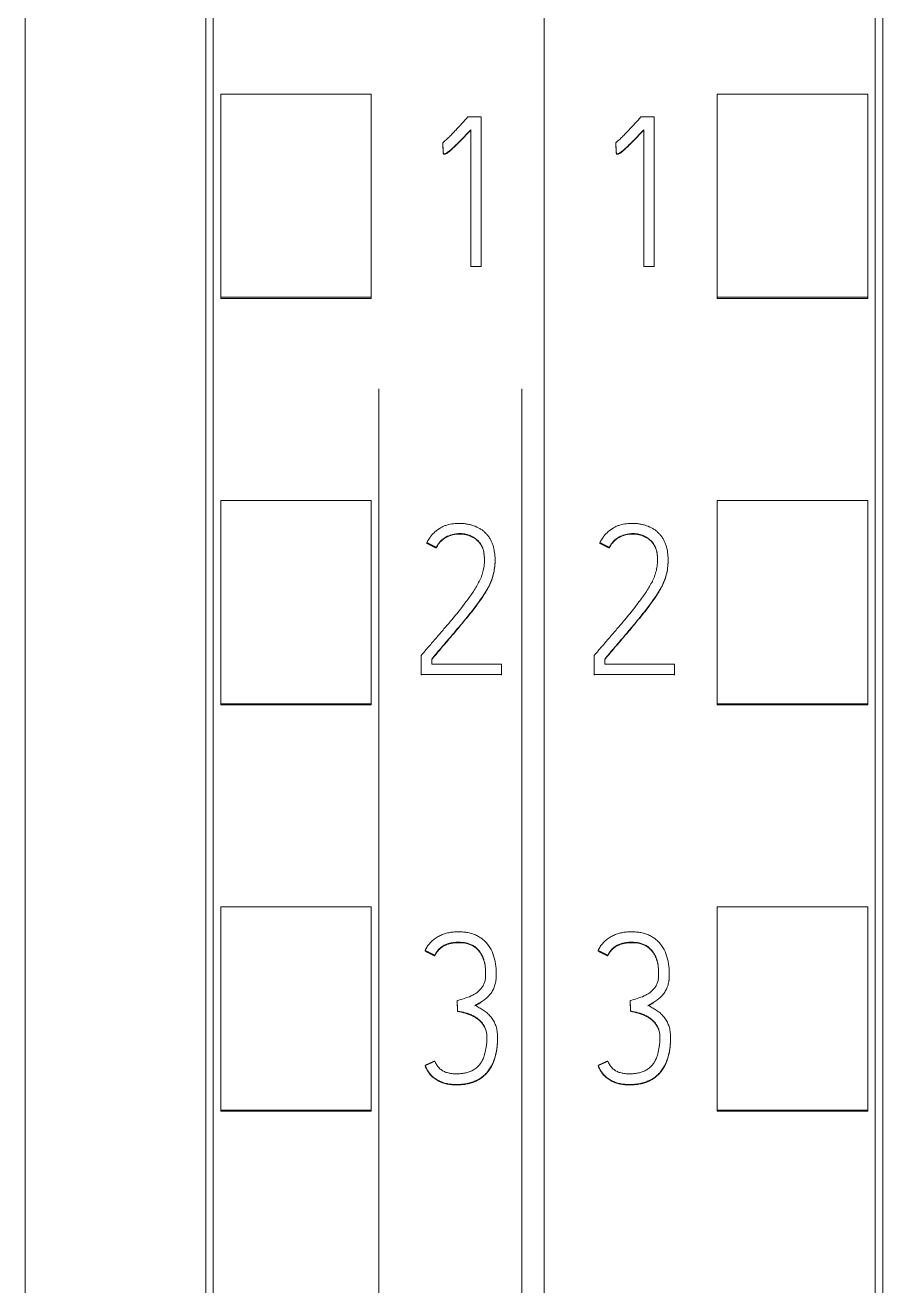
# Model space of a CAD drawing. Header units: millimetres. Extents: x 1359 to 3577, y 1333 to 3557.
# Drawn here: x 2604.27 to 2615.67, y 2962.39 to 2979.14 of the extents above; entities that cross this region are included whole.
import ezdxf

# ---------------------------------------------------------------- set-up
doc = ezdxf.new("R2010")
doc.units = ezdxf.units.MM
doc.layers.add('000-PI-Oprema', color=30, linetype='Continuous', lineweight=5)
doc.layers.add('002-PI-Kabelska kanalica', color=150, linetype='Continuous')

# ---------------------------------------------------------------- blocks, each defined once
blk = doc.blocks.new('S7-1500 DI HF - 6ES7521-1BL00-0AB0')
at = {"layer": '000-PI-Oprema', "color": 0, "linetype": 'ByBlock', "lineweight": 0}
for p, q in [((0, 134.681), (0, 21.262)), ((34.8, 134.681), (34.8, 21.262)), ((4.4, 132.4), (4.4, 23.585)), ((30.4, 23.585), (30.4, 132.4)), ((2.3, 68.966), (2.3, 71.667)), ((4.3, 71.667), (2.3, 71.667)), ((4.3, 68.966), (4.3, 71.667)), ((30.5, 68.966), (30.5, 71.667)), ((30.5, 71.667), (32.5, 71.667)), ((32.5, 68.966), (32.5, 71.667)), ((1.461, 71.366), (1.286, 71.366)), ((1.461, 69.377), (1.461, 71.366)), ((33.961, 71.366), (33.786, 71.366)), ((33.961, 69.377), (33.961, 71.366)), ((1.322, 71.194), (1.322, 69.377)), ((33.822, 71.194), (33.822, 69.377)), ((0.95, 71.02), (0.95, 71.014)), ((0.959, 70.873), (0.959, 70.867)), ((33.45, 71.02), (33.45, 71.014)), ((33.459, 70.873), (33.459, 70.867)), ((1.322, 69.377), (1.461, 69.377)), ((33.822, 69.377), (33.961, 69.377)), ((2.3, 68.95), (2.3, 68.966)), ((4.3, 68.966), (2.3, 68.966)), ((4.3, 68.95), (2.3, 68.95)), ((4.3, 68.95), (4.3, 68.966)), ((30.5, 68.95), (30.5, 68.966)), ((30.5, 68.966), (32.5, 68.966)), ((30.5, 68.95), (32.5, 68.95)), ((32.5, 68.95), (32.5, 68.966)), ((32.6, 67.75), (32.6, 3.795)), ((34.5, 67.75), (34.5, 3.795)), ((2.3, 63.564), (2.3, 66.266)), ((4.3, 66.266), (2.3, 66.266)), ((4.3, 63.564), (4.3, 66.266)), ((30.5, 63.564), (30.5, 66.266)), ((30.5, 66.266), (32.5, 66.266)), ((32.5, 63.564), (32.5, 66.266)), ((0.74, 65.705), (0.74, 65.698)), ((33.24, 65.705), (33.24, 65.698)), ((0.865, 65.641), (0.865, 65.635)), ((33.365, 65.641), (33.365, 65.635)), ((1.647, 65.472), (1.647, 65.479)), ((34.147, 65.472), (34.147, 65.479)), ((0.665, 64.208), (0.665, 63.953)), ((33.165, 64.208), (33.165, 63.953)), ((0.804, 64.092), (0.804, 64.159)), ((1.73, 64.092), (0.804, 64.092)), ((1.73, 63.953), (1.73, 64.092)), ((33.304, 64.092), (33.304, 64.159)), ((34.23, 64.092), (33.304, 64.092)), ((34.23, 63.953), (34.23, 64.092)), ((0.665, 63.953), (0.665, 63.947)), ((0.665, 63.953), (1.73, 63.953)), ((1.73, 63.953), (1.73, 63.947)), ((33.165, 63.953), (33.165, 63.947)), ((33.165, 63.953), (34.23, 63.953)), ((34.23, 63.953), (34.23, 63.947)), ((2.3, 63.55), (2.3, 63.564)), ((4.3, 63.564), (2.3, 63.564)), ((4.3, 63.55), (2.3, 63.55)), ((4.3, 63.55), (4.3, 63.564)), ((30.5, 63.55), (30.5, 63.564)), ((30.5, 63.564), (32.5, 63.564)), ((30.5, 63.55), (32.5, 63.55)), ((32.5, 63.55), (32.5, 63.564)), ((2.3, 58.163), (2.3, 60.864)), ((4.3, 60.864), (2.3, 60.864)), ((4.3, 58.163), (4.3, 60.864)), ((30.5, 58.163), (30.5, 60.864)), ((30.5, 60.864), (32.5, 60.864)), ((32.5, 58.163), (32.5, 60.864)), ((0.716, 60.285), (0.716, 60.279)), ((0.844, 60.221), (0.844, 60.215)), ((33.216, 60.285), (33.216, 60.279)), ((33.344, 60.221), (33.344, 60.215)), ((1.662, 59.966), (1.662, 59.973)), ((34.162, 59.966), (34.162, 59.973)), ((1.141, 59.62), (1.141, 59.614)), ((1.149, 59.481), (1.149, 59.475)), ((33.641, 59.62), (33.641, 59.614)), ((33.649, 59.481), (33.649, 59.475)), ((1.679, 59.113), (1.679, 59.119)), ((34.179, 59.113), (34.179, 59.119)), ((0.716, 58.758), (0.716, 58.752)), ((33.216, 58.758), (33.216, 58.752)), ((2.3, 58.15), (2.3, 58.163)), ((4.3, 58.163), (2.3, 58.163)), ((4.3, 58.15), (2.3, 58.15)), ((4.3, 58.15), (4.3, 58.163)), ((30.5, 58.15), (30.5, 58.163)), ((30.5, 58.163), (32.5, 58.163)), ((30.5, 58.15), (32.5, 58.15)), ((32.5, 58.15), (32.5, 58.163))]:
    blk.add_line(p, q, dxfattribs=at)
for points, knots in [([(4.5, 132.586), (4.5, 129.542), (4.5, 119.972), (4.5, 105.802), (4.5, 91.235), (4.5, 77.025), (4.5, 62.731), (4.5, 47.245), (4.5, 34.605), (4.5, 26.64), (4.5, 23.299)], [0, 0, 0, 0, 0.083934, 0.263736, 0.389889, 0.484142, 0.653794, 0.78188, 0.908517, 1, 1, 1, 1]), ([(30.3, 23.299), (30.3, 26.64), (30.3, 34.605), (30.3, 47.245), (30.3, 62.731), (30.3, 77.025), (30.3, 91.235), (30.3, 105.802), (30.3, 119.972), (30.3, 129.542), (30.3, 132.586)], [0, 0, 0, 0, 0.091483, 0.21812, 0.346206, 0.515858, 0.610111, 0.736264, 0.916066, 1, 1, 1, 1]), ([(27.9, 129.52), (27.9, 127.497), (27.9, 118.948), (27.9, 105.802), (27.9, 91.235), (27.9, 77.025), (27.9, 62.731), (27.9, 47.245), (27.9, 34.486), (27.9, 25.605), (27.9, 21.348), (27.9, 20.55)], [0, 0, 0, 0, 0.055935, 0.236292, 0.362833, 0.457376, 0.627551, 0.756032, 0.883059, 0.978086, 1, 1, 1, 1]), ([(1.286, 71.366), (1.26, 71.336), (1.233, 71.306), (1.178, 71.247), (1.151, 71.217), (1.11, 71.173), (1.096, 71.159), (1.068, 71.13), (1.054, 71.115), (1.025, 71.087), (1.011, 71.073), (0.981, 71.046), (0.966, 71.033), (0.95, 71.02)], [0, 0, 0, 0, 0.25, 0.25, 0.5, 0.5, 0.625, 0.625, 0.75, 0.75, 0.875, 0.875, 1, 1, 1, 1]), ([(33.786, 71.366), (33.76, 71.336), (33.733, 71.306), (33.678, 71.247), (33.651, 71.217), (33.61, 71.173), (33.596, 71.159), (33.568, 71.13), (33.554, 71.115), (33.525, 71.087), (33.511, 71.073), (33.481, 71.046), (33.466, 71.033), (33.45, 71.02)], [0, 0, 0, 0, 0.25, 0.25, 0.5, 0.5, 0.625, 0.625, 0.75, 0.75, 0.875, 0.875, 1, 1, 1, 1]), ([(0.959, 70.873), (0.964, 70.873), (0.969, 70.874), (0.979, 70.876), (0.984, 70.877), (0.994, 70.881), (0.999, 70.883), (1.007, 70.888), (1.012, 70.891), (1.024, 70.9), (1.033, 70.906), (1.049, 70.919), (1.056, 70.925), (1.079, 70.946), (1.094, 70.96), (1.124, 70.988), (1.138, 71.002), (1.182, 71.046), (1.21, 71.075), (1.266, 71.134), (1.294, 71.164), (1.322, 71.194)], [0, 0, 0, 0, 0.03125, 0.03125, 0.0625, 0.0625, 0.09375, 0.09375, 0.125, 0.125, 0.1875, 0.1875, 0.25, 0.25, 0.375, 0.375, 0.5, 0.5, 0.75, 0.75, 1, 1, 1, 1]), ([(1.322, 71.188), (1.294, 71.158), (1.266, 71.128), (1.21, 71.069), (1.182, 71.039), (1.138, 70.996), (1.124, 70.982), (1.094, 70.953), (1.079, 70.939), (1.056, 70.919), (1.048, 70.912), (1.032, 70.9), (1.024, 70.893), (1.012, 70.885), (1.007, 70.882), (0.999, 70.877), (0.994, 70.874), (0.984, 70.871), (0.979, 70.87), (0.969, 70.868), (0.964, 70.867), (0.959, 70.867)], [0, 0, 0, 0, 0.25, 0.25, 0.5, 0.5, 0.625, 0.625, 0.75, 0.75, 0.8125, 0.8125, 0.875, 0.875, 0.90625, 0.90625, 0.9375, 0.9375, 0.96875, 0.96875, 1, 1, 1, 1]), ([(33.459, 70.873), (33.464, 70.873), (33.469, 70.874), (33.479, 70.876), (33.484, 70.877), (33.494, 70.881), (33.499, 70.883), (33.507, 70.888), (33.512, 70.891), (33.524, 70.9), (33.533, 70.906), (33.549, 70.919), (33.556, 70.925), (33.579, 70.946), (33.594, 70.96), (33.624, 70.988), (33.638, 71.002), (33.682, 71.046), (33.71, 71.075), (33.766, 71.134), (33.794, 71.164), (33.822, 71.194)], [0, 0, 0, 0, 0.03125, 0.03125, 0.0625, 0.0625, 0.09375, 0.09375, 0.125, 0.125, 0.1875, 0.1875, 0.25, 0.25, 0.375, 0.375, 0.5, 0.5, 0.75, 0.75, 1, 1, 1, 1]), ([(33.822, 71.188), (33.794, 71.158), (33.766, 71.128), (33.71, 71.069), (33.682, 71.039), (33.638, 70.996), (33.624, 70.982), (33.594, 70.953), (33.579, 70.939), (33.556, 70.919), (33.548, 70.912), (33.532, 70.9), (33.524, 70.893), (33.512, 70.885), (33.507, 70.882), (33.499, 70.877), (33.494, 70.874), (33.484, 70.871), (33.479, 70.87), (33.469, 70.868), (33.464, 70.867), (33.459, 70.867)], [0, 0, 0, 0, 0.25, 0.25, 0.5, 0.5, 0.625, 0.625, 0.75, 0.75, 0.8125, 0.8125, 0.875, 0.875, 0.90625, 0.90625, 0.9375, 0.9375, 0.96875, 0.96875, 1, 1, 1, 1]), ([(0.804, 64.159), (0.843, 64.205), (0.881, 64.251), (0.959, 64.342), (0.999, 64.388), (1.077, 64.48), (1.116, 64.526), (1.193, 64.618), (1.232, 64.665), (1.308, 64.758), (1.346, 64.805), (1.4, 64.877), (1.418, 64.901), (1.453, 64.951), (1.471, 64.975), (1.504, 65.026), (1.52, 65.051), (1.55, 65.103), (1.564, 65.129), (1.583, 65.17), (1.589, 65.184), (1.6, 65.212), (1.605, 65.227), (1.62, 65.27), (1.627, 65.299), (1.638, 65.358), (1.642, 65.388), (1.646, 65.433), (1.646, 65.448), (1.647, 65.479), (1.647, 65.494), (1.645, 65.539), (1.641, 65.569), (1.634, 65.613), (1.63, 65.628), (1.623, 65.658), (1.618, 65.672), (1.608, 65.701), (1.602, 65.714), (1.588, 65.741), (1.581, 65.754), (1.569, 65.774), (1.565, 65.78), (1.556, 65.792), (1.551, 65.798), (1.536, 65.816), (1.526, 65.827), (1.505, 65.848), (1.494, 65.858), (1.476, 65.872), (1.47, 65.877), (1.457, 65.885), (1.45, 65.889), (1.417, 65.908), (1.39, 65.921), (1.347, 65.936), (1.332, 65.94), (1.303, 65.948), (1.288, 65.951), (1.258, 65.956), (1.243, 65.958), (1.213, 65.961), (1.198, 65.962), (1.168, 65.962), (1.153, 65.962), (1.122, 65.961), (1.107, 65.96), (1.062, 65.954), (1.032, 65.948), (0.989, 65.935), (0.975, 65.93), (0.954, 65.92), (0.947, 65.917), (0.933, 65.91), (0.927, 65.906), (0.894, 65.888), (0.87, 65.87), (0.836, 65.839), (0.825, 65.829), (0.804, 65.806), (0.795, 65.795), (0.768, 65.758), (0.752, 65.732), (0.74, 65.705)], [0, 0, 0, 0, 0.0625, 0.0625, 0.125, 0.125, 0.1875, 0.1875, 0.25, 0.25, 0.3125, 0.3125, 0.34375, 0.34375, 0.375, 0.375, 0.40625, 0.40625, 0.4375, 0.4375, 0.453125, 0.453125, 0.46875, 0.46875, 0.5, 0.5, 0.53125, 0.53125, 0.546875, 0.546875, 0.5625, 0.5625, 0.59375, 0.59375, 0.609375, 0.609375, 0.625, 0.625, 0.640625, 0.640625, 0.65625, 0.65625, 0.664063, 0.664063, 0.671875, 0.671875, 0.6875, 0.6875, 0.703125, 0.703125, 0.710938, 0.710938, 0.71875, 0.71875, 0.75, 0.75, 0.765625, 0.765625, 0.78125, 0.78125, 0.796875, 0.796875, 0.8125, 0.8125, 0.828125, 0.828125, 0.84375, 0.84375, 0.875, 0.875, 0.890625, 0.890625, 0.898438, 0.898438, 0.90625, 0.90625, 0.9375, 0.9375, 0.953125, 0.953125, 0.96875, 0.96875, 1, 1, 1, 1]), ([(33.304, 64.159), (33.343, 64.205), (33.381, 64.251), (33.459, 64.342), (33.499, 64.388), (33.577, 64.48), (33.616, 64.526), (33.693, 64.618), (33.732, 64.665), (33.808, 64.758), (33.846, 64.805), (33.9, 64.877), (33.918, 64.901), (33.953, 64.951), (33.971, 64.975), (34.004, 65.026), (34.02, 65.051), (34.05, 65.103), (34.064, 65.129), (34.083, 65.17), (34.089, 65.184), (34.1, 65.212), (34.105, 65.227), (34.12, 65.27), (34.127, 65.299), (34.138, 65.358), (34.142, 65.388), (34.146, 65.433), (34.146, 65.448), (34.147, 65.479), (34.147, 65.494), (34.145, 65.539), (34.141, 65.569), (34.134, 65.613), (34.13, 65.628), (34.123, 65.658), (34.118, 65.672), (34.108, 65.701), (34.102, 65.714), (34.088, 65.741), (34.081, 65.754), (34.069, 65.774), (34.065, 65.78), (34.056, 65.792), (34.051, 65.798), (34.036, 65.816), (34.026, 65.827), (34.005, 65.848), (33.994, 65.858), (33.976, 65.872), (33.97, 65.877), (33.957, 65.885), (33.95, 65.889), (33.917, 65.908), (33.89, 65.921), (33.847, 65.936), (33.832, 65.94), (33.803, 65.948), (33.788, 65.951), (33.758, 65.956), (33.743, 65.958), (33.713, 65.961), (33.698, 65.962), (33.668, 65.962), (33.653, 65.962), (33.622, 65.961), (33.607, 65.96), (33.562, 65.954), (33.532, 65.948), (33.489, 65.935), (33.475, 65.93), (33.454, 65.92), (33.447, 65.917), (33.433, 65.91), (33.427, 65.906), (33.394, 65.888), (33.37, 65.87), (33.336, 65.839), (33.325, 65.829), (33.304, 65.806), (33.295, 65.795), (33.268, 65.758), (33.252, 65.732), (33.24, 65.705)], [0, 0, 0, 0, 0.0625, 0.0625, 0.125, 0.125, 0.1875, 0.1875, 0.25, 0.25, 0.3125, 0.3125, 0.34375, 0.34375, 0.375, 0.375, 0.40625, 0.40625, 0.4375, 0.4375, 0.453125, 0.453125, 0.46875, 0.46875, 0.5, 0.5, 0.53125, 0.53125, 0.546875, 0.546875, 0.5625, 0.5625, 0.59375, 0.59375, 0.609375, 0.609375, 0.625, 0.625, 0.640625, 0.640625, 0.65625, 0.65625, 0.664063, 0.664063, 0.671875, 0.671875, 0.6875, 0.6875, 0.703125, 0.703125, 0.710938, 0.710938, 0.71875, 0.71875, 0.75, 0.75, 0.765625, 0.765625, 0.78125, 0.78125, 0.796875, 0.796875, 0.8125, 0.8125, 0.828125, 0.828125, 0.84375, 0.84375, 0.875, 0.875, 0.890625, 0.890625, 0.898438, 0.898438, 0.90625, 0.90625, 0.9375, 0.9375, 0.953125, 0.953125, 0.96875, 0.96875, 1, 1, 1, 1]), ([(0.865, 65.641), (0.876, 65.664), (0.89, 65.686), (0.914, 65.717), (0.922, 65.726), (0.941, 65.744), (0.951, 65.753), (0.982, 65.776), (1.005, 65.788), (1.054, 65.808), (1.078, 65.815), (1.117, 65.822), (1.129, 65.824), (1.155, 65.826), (1.168, 65.827), (1.207, 65.826), (1.233, 65.823), (1.271, 65.815), (1.283, 65.811), (1.308, 65.803), (1.32, 65.798), (1.355, 65.781), (1.377, 65.768), (1.408, 65.743), (1.417, 65.735), (1.435, 65.716), (1.443, 65.706), (1.454, 65.69), (1.458, 65.684), (1.464, 65.673), (1.474, 65.656), (1.481, 65.638), (1.489, 65.613), (1.492, 65.6), (1.498, 65.575), (1.5, 65.562), (1.503, 65.536), (1.504, 65.523), (1.505, 65.498), (1.506, 65.485), (1.505, 65.459), (1.505, 65.446), (1.503, 65.42), (1.502, 65.407), (1.497, 65.368), (1.492, 65.343), (1.482, 65.306), (1.478, 65.293), (1.47, 65.269), (1.465, 65.256), (1.451, 65.22), (1.44, 65.197), (1.416, 65.152), (1.403, 65.13), (1.377, 65.086), (1.363, 65.064), (1.32, 65), (1.29, 64.959), (1.198, 64.835), (1.133, 64.755), (1.034, 64.637), (1, 64.598), (0.934, 64.52), (0.9, 64.481), (0.833, 64.403), (0.799, 64.364), (0.732, 64.286), (0.698, 64.247), (0.665, 64.208)], [0, 0, 0, 0, 0.03125, 0.03125, 0.046875, 0.046875, 0.0625, 0.0625, 0.09375, 0.09375, 0.125, 0.125, 0.140625, 0.140625, 0.15625, 0.15625, 0.1875, 0.1875, 0.203125, 0.203125, 0.21875, 0.21875, 0.25, 0.25, 0.265625, 0.265625, 0.28125, 0.28125, 0.289062, 0.289062, 0.296875, 0.3125, 0.3125, 0.328125, 0.328125, 0.34375, 0.34375, 0.359375, 0.359375, 0.375, 0.375, 0.390625, 0.390625, 0.40625, 0.40625, 0.4375, 0.4375, 0.453125, 0.453125, 0.46875, 0.46875, 0.5, 0.5, 0.53125, 0.53125, 0.5625, 0.5625, 0.625, 0.625, 0.75, 0.75, 0.8125, 0.8125, 0.875, 0.875, 0.9375, 0.9375, 1, 1, 1, 1]), ([(1.506, 65.469), (1.506, 65.48), (1.505, 65.49), (1.504, 65.514), (1.503, 65.527), (1.5, 65.552), (1.498, 65.565), (1.493, 65.591), (1.49, 65.603), (1.482, 65.628), (1.477, 65.64), (1.469, 65.658), (1.466, 65.664), (1.46, 65.675), (1.456, 65.681), (1.438, 65.708), (1.42, 65.727), (1.395, 65.747), (1.39, 65.752), (1.379, 65.759), (1.363, 65.77), (1.334, 65.786), (1.31, 65.796), (1.286, 65.804), (1.273, 65.808), (1.235, 65.817), (1.209, 65.82), (1.157, 65.821), (1.118, 65.817), (1.08, 65.808), (1.055, 65.801), (1.042, 65.797), (1.018, 65.787), (1.007, 65.782), (0.984, 65.769), (0.973, 65.762), (0.941, 65.739), (0.922, 65.721), (0.898, 65.691), (0.891, 65.68), (0.877, 65.658), (0.87, 65.646), (0.865, 65.635)], [0, 0, 0, 0, 0.034384, 0.034384, 0.076368, 0.076368, 0.118351, 0.118351, 0.160334, 0.160334, 0.202317, 0.202317, 0.223309, 0.223309, 0.244301, 0.244301, 0.328267, 0.328267, 0.349259, 0.349259, 0.370251, 0.412234, 0.454217, 0.454217, 0.496201, 0.496201, 0.580167, 0.580167, 0.664134, 0.706117, 0.706117, 0.7481, 0.7481, 0.790084, 0.790084, 0.832067, 0.832067, 0.916033, 0.916033, 0.958017, 0.958017, 1, 1, 1, 1]), ([(33.365, 65.641), (33.376, 65.664), (33.39, 65.686), (33.414, 65.717), (33.422, 65.726), (33.441, 65.744), (33.451, 65.753), (33.482, 65.776), (33.505, 65.788), (33.554, 65.808), (33.578, 65.815), (33.617, 65.822), (33.629, 65.824), (33.655, 65.826), (33.668, 65.827), (33.707, 65.826), (33.733, 65.823), (33.771, 65.815), (33.783, 65.811), (33.808, 65.803), (33.82, 65.798), (33.855, 65.781), (33.877, 65.768), (33.908, 65.743), (33.917, 65.735), (33.935, 65.716), (33.943, 65.706), (33.954, 65.69), (33.958, 65.684), (33.964, 65.673), (33.974, 65.656), (33.981, 65.638), (33.989, 65.613), (33.992, 65.6), (33.998, 65.575), (34, 65.562), (34.003, 65.536), (34.004, 65.523), (34.005, 65.498), (34.006, 65.485), (34.005, 65.459), (34.005, 65.446), (34.003, 65.42), (34.002, 65.407), (33.997, 65.368), (33.992, 65.343), (33.982, 65.306), (33.978, 65.293), (33.97, 65.269), (33.965, 65.256), (33.951, 65.22), (33.94, 65.197), (33.916, 65.152), (33.903, 65.13), (33.877, 65.086), (33.863, 65.064), (33.82, 65), (33.79, 64.959), (33.698, 64.835), (33.633, 64.755), (33.534, 64.637), (33.5, 64.598), (33.434, 64.52), (33.4, 64.481), (33.333, 64.403), (33.299, 64.364), (33.232, 64.286), (33.198, 64.247), (33.165, 64.208)], [0, 0, 0, 0, 0.03125, 0.03125, 0.046875, 0.046875, 0.0625, 0.0625, 0.09375, 0.09375, 0.125, 0.125, 0.140625, 0.140625, 0.15625, 0.15625, 0.1875, 0.1875, 0.203125, 0.203125, 0.21875, 0.21875, 0.25, 0.25, 0.265625, 0.265625, 0.28125, 0.28125, 0.289063, 0.289063, 0.296875, 0.3125, 0.3125, 0.328125, 0.328125, 0.34375, 0.34375, 0.359375, 0.359375, 0.375, 0.375, 0.390625, 0.390625, 0.40625, 0.40625, 0.4375, 0.4375, 0.453125, 0.453125, 0.46875, 0.46875, 0.5, 0.5, 0.53125, 0.53125, 0.5625, 0.5625, 0.625, 0.625, 0.75, 0.75, 0.8125, 0.8125, 0.875, 0.875, 0.9375, 0.9375, 1, 1, 1, 1]), ([(34.006, 65.469), (34.006, 65.48), (34.005, 65.49), (34.004, 65.514), (34.003, 65.527), (34, 65.552), (33.998, 65.565), (33.993, 65.591), (33.99, 65.603), (33.982, 65.628), (33.977, 65.64), (33.969, 65.658), (33.966, 65.664), (33.96, 65.675), (33.956, 65.681), (33.938, 65.708), (33.92, 65.727), (33.895, 65.747), (33.89, 65.752), (33.879, 65.759), (33.863, 65.77), (33.834, 65.786), (33.81, 65.796), (33.786, 65.804), (33.773, 65.808), (33.735, 65.817), (33.709, 65.82), (33.657, 65.821), (33.618, 65.817), (33.58, 65.808), (33.555, 65.801), (33.542, 65.797), (33.518, 65.787), (33.507, 65.782), (33.484, 65.769), (33.473, 65.762), (33.441, 65.739), (33.422, 65.721), (33.398, 65.691), (33.391, 65.68), (33.377, 65.658), (33.37, 65.646), (33.365, 65.635)], [0, 0, 0, 0, 0.034384, 0.034384, 0.076368, 0.076368, 0.118351, 0.118351, 0.160334, 0.160334, 0.202317, 0.202317, 0.223309, 0.223309, 0.244301, 0.244301, 0.328267, 0.328267, 0.349259, 0.349259, 0.370251, 0.412234, 0.454217, 0.454217, 0.496201, 0.496201, 0.580167, 0.580167, 0.664134, 0.706117, 0.706117, 0.7481, 0.7481, 0.790084, 0.790084, 0.832067, 0.832067, 0.916033, 0.916033, 0.958017, 0.958017, 1, 1, 1, 1]), ([(1.647, 65.472), (1.647, 65.467), (1.647, 65.461), (1.646, 65.44), (1.646, 65.425), (1.642, 65.38), (1.638, 65.35), (1.626, 65.291), (1.619, 65.262), (1.605, 65.219), (1.6, 65.204), (1.588, 65.176), (1.582, 65.162), (1.563, 65.121), (1.549, 65.095), (1.519, 65.043), (1.503, 65.018), (1.47, 64.968), (1.452, 64.943), (1.417, 64.894), (1.4, 64.87), (1.345, 64.798), (1.307, 64.751), (1.231, 64.658), (1.193, 64.611), (1.116, 64.519), (1.077, 64.473), (0.998, 64.382), (0.959, 64.336), (0.881, 64.244), (0.842, 64.198), (0.804, 64.152)], [0, 0, 0, 0, 0.010377, 0.010377, 0.038652, 0.038652, 0.095202, 0.095202, 0.151752, 0.151752, 0.180027, 0.180027, 0.208302, 0.208302, 0.264851, 0.264851, 0.321401, 0.321401, 0.377951, 0.377951, 0.434501, 0.434501, 0.547601, 0.547601, 0.660701, 0.660701, 0.7738, 0.7738, 0.8869, 0.8869, 1, 1, 1, 1]), ([(34.147, 65.472), (34.147, 65.467), (34.147, 65.461), (34.146, 65.44), (34.146, 65.425), (34.142, 65.38), (34.138, 65.35), (34.126, 65.291), (34.119, 65.262), (34.105, 65.219), (34.1, 65.204), (34.088, 65.176), (34.082, 65.162), (34.063, 65.121), (34.049, 65.095), (34.019, 65.043), (34.003, 65.018), (33.97, 64.968), (33.952, 64.943), (33.917, 64.894), (33.9, 64.87), (33.845, 64.798), (33.807, 64.751), (33.731, 64.658), (33.693, 64.611), (33.616, 64.519), (33.577, 64.473), (33.498, 64.382), (33.459, 64.336), (33.381, 64.244), (33.342, 64.198), (33.304, 64.152)], [0, 0, 0, 0, 0.010377, 0.010377, 0.038652, 0.038652, 0.095202, 0.095202, 0.151752, 0.151752, 0.180027, 0.180027, 0.208302, 0.208302, 0.264851, 0.264851, 0.321401, 0.321401, 0.377951, 0.377951, 0.434501, 0.434501, 0.547601, 0.547601, 0.660701, 0.660701, 0.7738, 0.7738, 0.8869, 0.8869, 1, 1, 1, 1]), ([(0.716, 60.285), (0.724, 60.304), (0.744, 60.339), (0.769, 60.371), (0.789, 60.393), (0.796, 60.401), (0.811, 60.415), (0.818, 60.421), (0.842, 60.441), (0.858, 60.452), (0.884, 60.468), (0.893, 60.473), (0.911, 60.483), (0.92, 60.487), (0.948, 60.499), (0.967, 60.506), (0.996, 60.515), (1.005, 60.517), (1.025, 60.522), (1.035, 60.524), (1.065, 60.529), (1.105, 60.533), (1.145, 60.535), (1.185, 60.534), (1.205, 60.533), (1.246, 60.53), (1.266, 60.527), (1.305, 60.519), (1.325, 60.514), (1.363, 60.502), (1.382, 60.495), (1.41, 60.482), (1.419, 60.477), (1.436, 60.467), (1.445, 60.462), (1.47, 60.445), (1.486, 60.433), (1.508, 60.412), (1.515, 60.405), (1.529, 60.391), (1.536, 60.383), (1.568, 60.344), (1.589, 60.31), (1.622, 60.235), (1.634, 60.197), (1.647, 60.139), (1.651, 60.119), (1.656, 60.079), (1.659, 60.059), (1.661, 60.018), (1.662, 59.998), (1.662, 59.958), (1.662, 59.938), (1.659, 59.898), (1.657, 59.878), (1.648, 59.838), (1.643, 59.819), (1.628, 59.781), (1.619, 59.763), (1.604, 59.737), (1.599, 59.728), (1.587, 59.712), (1.581, 59.704), (1.561, 59.681), (1.547, 59.667), (1.524, 59.646), (1.517, 59.64), (1.501, 59.628), (1.492, 59.622), (1.467, 59.605), (1.45, 59.595), (1.415, 59.575), (1.397, 59.565), (1.379, 59.556)], [0, 0, 0, 0, 0.03125, 0.0625, 0.0625, 0.078125, 0.078125, 0.09375, 0.09375, 0.125, 0.125, 0.140625, 0.140625, 0.15625, 0.15625, 0.1875, 0.1875, 0.203125, 0.203125, 0.21875, 0.21875, 0.25, 0.28125, 0.28125, 0.3125, 0.3125, 0.34375, 0.34375, 0.375, 0.375, 0.40625, 0.40625, 0.421875, 0.421875, 0.4375, 0.4375, 0.46875, 0.46875, 0.484375, 0.484375, 0.5, 0.5, 0.5625, 0.5625, 0.625, 0.625, 0.65625, 0.65625, 0.6875, 0.6875, 0.71875, 0.71875, 0.75, 0.75, 0.78125, 0.78125, 0.8125, 0.8125, 0.84375, 0.84375, 0.859375, 0.859375, 0.875, 0.875, 0.90625, 0.90625, 0.921875, 0.921875, 0.9375, 0.9375, 0.96875, 0.96875, 1, 1, 1, 1]), ([(33.216, 60.285), (33.224, 60.304), (33.244, 60.339), (33.269, 60.371), (33.289, 60.393), (33.296, 60.401), (33.311, 60.415), (33.318, 60.421), (33.342, 60.441), (33.358, 60.452), (33.384, 60.468), (33.393, 60.473), (33.411, 60.483), (33.42, 60.487), (33.448, 60.499), (33.467, 60.506), (33.496, 60.515), (33.505, 60.517), (33.525, 60.522), (33.535, 60.524), (33.565, 60.529), (33.605, 60.533), (33.645, 60.535), (33.685, 60.534), (33.705, 60.533), (33.746, 60.53), (33.766, 60.527), (33.805, 60.519), (33.825, 60.514), (33.863, 60.502), (33.882, 60.495), (33.91, 60.482), (33.919, 60.477), (33.936, 60.467), (33.945, 60.462), (33.97, 60.445), (33.986, 60.433), (34.008, 60.412), (34.015, 60.405), (34.029, 60.391), (34.036, 60.383), (34.068, 60.344), (34.089, 60.31), (34.122, 60.235), (34.134, 60.197), (34.147, 60.139), (34.151, 60.119), (34.156, 60.079), (34.159, 60.059), (34.161, 60.018), (34.162, 59.998), (34.162, 59.958), (34.162, 59.938), (34.159, 59.898), (34.157, 59.878), (34.148, 59.838), (34.143, 59.819), (34.128, 59.781), (34.119, 59.763), (34.104, 59.737), (34.099, 59.728), (34.087, 59.712), (34.081, 59.704), (34.061, 59.681), (34.047, 59.667), (34.024, 59.646), (34.017, 59.64), (34.001, 59.628), (33.992, 59.622), (33.967, 59.605), (33.95, 59.595), (33.915, 59.575), (33.897, 59.565), (33.879, 59.556)], [0, 0, 0, 0, 0.03125, 0.0625, 0.0625, 0.078125, 0.078125, 0.09375, 0.09375, 0.125, 0.125, 0.140625, 0.140625, 0.15625, 0.15625, 0.1875, 0.1875, 0.203125, 0.203125, 0.21875, 0.21875, 0.25, 0.28125, 0.28125, 0.3125, 0.3125, 0.34375, 0.34375, 0.375, 0.375, 0.40625, 0.40625, 0.421875, 0.421875, 0.4375, 0.4375, 0.46875, 0.46875, 0.484375, 0.484375, 0.5, 0.5, 0.5625, 0.5625, 0.625, 0.625, 0.65625, 0.65625, 0.6875, 0.6875, 0.71875, 0.71875, 0.75, 0.75, 0.78125, 0.78125, 0.8125, 0.8125, 0.84375, 0.84375, 0.859375, 0.859375, 0.875, 0.875, 0.90625, 0.90625, 0.921875, 0.921875, 0.9375, 0.9375, 0.96875, 0.96875, 1, 1, 1, 1]), ([(1.141, 59.62), (1.172, 59.629), (1.204, 59.639), (1.267, 59.658), (1.298, 59.668), (1.343, 59.689), (1.358, 59.697), (1.386, 59.713), (1.4, 59.723), (1.42, 59.738), (1.426, 59.743), (1.438, 59.755), (1.444, 59.761), (1.46, 59.779), (1.47, 59.792), (1.484, 59.813), (1.488, 59.82), (1.495, 59.835), (1.499, 59.842), (1.508, 59.865), (1.512, 59.881), (1.518, 59.914), (1.519, 59.93), (1.521, 59.963), (1.521, 59.98), (1.52, 60.029), (1.518, 60.062), (1.51, 60.111), (1.507, 60.127), (1.5, 60.151), (1.498, 60.159), (1.493, 60.175), (1.49, 60.183), (1.481, 60.206), (1.473, 60.221), (1.457, 60.25), (1.448, 60.264), (1.428, 60.29), (1.417, 60.302), (1.399, 60.319), (1.393, 60.325), (1.38, 60.335), (1.373, 60.34), (1.352, 60.354), (1.337, 60.361), (1.306, 60.374), (1.291, 60.379), (1.258, 60.387), (1.242, 60.39), (1.209, 60.394), (1.192, 60.395), (1.159, 60.396), (1.143, 60.396), (1.109, 60.394), (1.093, 60.392), (1.06, 60.387), (1.044, 60.383), (1.02, 60.376), (1.012, 60.373), (0.996, 60.368), (0.989, 60.364), (0.974, 60.357), (0.966, 60.353), (0.952, 60.345), (0.945, 60.34), (0.925, 60.326), (0.912, 60.315), (0.889, 60.291), (0.878, 60.278), (0.86, 60.251), (0.851, 60.236), (0.844, 60.221)], [0, 0, 0, 0, 0.0625, 0.0625, 0.125, 0.125, 0.15625, 0.15625, 0.1875, 0.1875, 0.203125, 0.203125, 0.21875, 0.21875, 0.25, 0.25, 0.265625, 0.265625, 0.28125, 0.28125, 0.3125, 0.3125, 0.34375, 0.34375, 0.375, 0.375, 0.4375, 0.4375, 0.46875, 0.46875, 0.484375, 0.484375, 0.5, 0.5, 0.53125, 0.53125, 0.5625, 0.5625, 0.59375, 0.59375, 0.609375, 0.609375, 0.625, 0.625, 0.65625, 0.65625, 0.6875, 0.6875, 0.71875, 0.71875, 0.75, 0.75, 0.78125, 0.78125, 0.8125, 0.8125, 0.84375, 0.84375, 0.859375, 0.859375, 0.875, 0.875, 0.890625, 0.890625, 0.90625, 0.90625, 0.9375, 0.9375, 0.96875, 0.96875, 1, 1, 1, 1]), ([(0.844, 60.215), (0.851, 60.23), (0.859, 60.244), (0.878, 60.271), (0.888, 60.284), (0.905, 60.302), (0.911, 60.308), (0.924, 60.318), (0.931, 60.324), (0.944, 60.333), (0.951, 60.338), (0.965, 60.346), (0.972, 60.35), (0.994, 60.361), (1.01, 60.367), (1.042, 60.377), (1.058, 60.38), (1.091, 60.385), (1.107, 60.387), (1.14, 60.39), (1.157, 60.39), (1.206, 60.389), (1.239, 60.385), (1.28, 60.376), (1.288, 60.374), (1.304, 60.369), (1.311, 60.366), (1.334, 60.356), (1.349, 60.349), (1.37, 60.336), (1.377, 60.331), (1.39, 60.321), (1.397, 60.315), (1.415, 60.298), (1.426, 60.286), (1.441, 60.266), (1.446, 60.26), (1.455, 60.246), (1.468, 60.225), (1.479, 60.202), (1.492, 60.172), (1.497, 60.156), (1.505, 60.126), (1.508, 60.112), (1.511, 60.098)], [0, 0, 0, 0, 0.055991, 0.055991, 0.111982, 0.111982, 0.139978, 0.139978, 0.167973, 0.167973, 0.195969, 0.195969, 0.223964, 0.223964, 0.279955, 0.279955, 0.335946, 0.335946, 0.391937, 0.391937, 0.447928, 0.447928, 0.55991, 0.55991, 0.587906, 0.587906, 0.615901, 0.615901, 0.671892, 0.671892, 0.699888, 0.699888, 0.727884, 0.727884, 0.783875, 0.783875, 0.81187, 0.81187, 0.839866, 0.895857, 0.895857, 0.951848, 0.951848, 1, 1, 1, 1]), ([(33.641, 59.62), (33.672, 59.629), (33.704, 59.639), (33.767, 59.658), (33.798, 59.668), (33.843, 59.689), (33.858, 59.697), (33.886, 59.713), (33.9, 59.723), (33.92, 59.738), (33.926, 59.743), (33.938, 59.755), (33.944, 59.761), (33.96, 59.779), (33.97, 59.792), (33.984, 59.813), (33.988, 59.82), (33.995, 59.835), (33.999, 59.842), (34.008, 59.865), (34.012, 59.881), (34.018, 59.914), (34.019, 59.93), (34.021, 59.963), (34.021, 59.98), (34.02, 60.029), (34.018, 60.062), (34.01, 60.111), (34.007, 60.127), (34, 60.151), (33.998, 60.159), (33.993, 60.175), (33.99, 60.183), (33.981, 60.206), (33.973, 60.221), (33.957, 60.25), (33.948, 60.264), (33.928, 60.29), (33.917, 60.302), (33.899, 60.319), (33.893, 60.325), (33.88, 60.335), (33.873, 60.34), (33.852, 60.354), (33.837, 60.361), (33.806, 60.374), (33.791, 60.379), (33.758, 60.387), (33.742, 60.39), (33.709, 60.394), (33.692, 60.395), (33.659, 60.396), (33.643, 60.396), (33.609, 60.394), (33.593, 60.392), (33.56, 60.387), (33.544, 60.383), (33.52, 60.376), (33.512, 60.373), (33.496, 60.368), (33.489, 60.364), (33.474, 60.357), (33.466, 60.353), (33.452, 60.345), (33.445, 60.34), (33.425, 60.326), (33.412, 60.315), (33.389, 60.291), (33.378, 60.278), (33.36, 60.251), (33.351, 60.236), (33.344, 60.221)], [0, 0, 0, 0, 0.0625, 0.0625, 0.125, 0.125, 0.15625, 0.15625, 0.1875, 0.1875, 0.203125, 0.203125, 0.21875, 0.21875, 0.25, 0.25, 0.265625, 0.265625, 0.28125, 0.28125, 0.3125, 0.3125, 0.34375, 0.34375, 0.375, 0.375, 0.4375, 0.4375, 0.46875, 0.46875, 0.484375, 0.484375, 0.5, 0.5, 0.53125, 0.53125, 0.5625, 0.5625, 0.59375, 0.59375, 0.609375, 0.609375, 0.625, 0.625, 0.65625, 0.65625, 0.6875, 0.6875, 0.71875, 0.71875, 0.75, 0.75, 0.78125, 0.78125, 0.8125, 0.8125, 0.84375, 0.84375, 0.859375, 0.859375, 0.875, 0.875, 0.890625, 0.890625, 0.90625, 0.90625, 0.9375, 0.9375, 0.96875, 0.96875, 1, 1, 1, 1]), ([(33.344, 60.215), (33.351, 60.23), (33.359, 60.244), (33.378, 60.271), (33.388, 60.284), (33.405, 60.302), (33.411, 60.308), (33.424, 60.318), (33.431, 60.324), (33.444, 60.333), (33.451, 60.338), (33.465, 60.346), (33.472, 60.35), (33.494, 60.361), (33.51, 60.367), (33.542, 60.377), (33.558, 60.38), (33.591, 60.385), (33.607, 60.387), (33.64, 60.39), (33.657, 60.39), (33.706, 60.389), (33.739, 60.385), (33.78, 60.376), (33.788, 60.374), (33.804, 60.369), (33.811, 60.366), (33.834, 60.356), (33.849, 60.349), (33.87, 60.336), (33.877, 60.331), (33.89, 60.321), (33.897, 60.315), (33.915, 60.298), (33.926, 60.286), (33.941, 60.266), (33.946, 60.26), (33.955, 60.246), (33.968, 60.225), (33.979, 60.202), (33.992, 60.172), (33.997, 60.156), (34.005, 60.126), (34.008, 60.112), (34.011, 60.098)], [0, 0, 0, 0, 0.055991, 0.055991, 0.111982, 0.111982, 0.139978, 0.139978, 0.167973, 0.167973, 0.195969, 0.195969, 0.223964, 0.223964, 0.279955, 0.279955, 0.335946, 0.335946, 0.391937, 0.391937, 0.447928, 0.447928, 0.55991, 0.55991, 0.587906, 0.587906, 0.615901, 0.615901, 0.671892, 0.671892, 0.699888, 0.699888, 0.727884, 0.727884, 0.783875, 0.783875, 0.81187, 0.81187, 0.839866, 0.895857, 0.895857, 0.951848, 0.951848, 1, 1, 1, 1]), ([(1.656, 59.874), (1.658, 59.886), (1.659, 59.898), (1.662, 59.929), (1.662, 59.947), (1.662, 59.966)], [0, 0, 0, 0, 0.4, 0.4, 1, 1, 1, 1]), ([(34.156, 59.874), (34.158, 59.886), (34.159, 59.898), (34.162, 59.929), (34.162, 59.947), (34.162, 59.966)], [0, 0, 0, 0, 0.4, 0.4, 1, 1, 1, 1]), ([(1.379, 59.556), (1.398, 59.546), (1.416, 59.536), (1.453, 59.515), (1.471, 59.504), (1.506, 59.481), (1.523, 59.469), (1.547, 59.449), (1.555, 59.442), (1.57, 59.427), (1.578, 59.419), (1.598, 59.395), (1.61, 59.378), (1.627, 59.351), (1.632, 59.342), (1.641, 59.323), (1.645, 59.313), (1.657, 59.284), (1.663, 59.264), (1.67, 59.233), (1.671, 59.222), (1.675, 59.201), (1.676, 59.191), (1.678, 59.159), (1.679, 59.138), (1.679, 59.096), (1.678, 59.075), (1.675, 59.034), (1.673, 59.013), (1.668, 58.971), (1.665, 58.95), (1.652, 58.889), (1.641, 58.849), (1.621, 58.8), (1.617, 58.79), (1.608, 58.771), (1.603, 58.762), (1.588, 58.734), (1.577, 58.716), (1.552, 58.682), (1.539, 58.666), (1.517, 58.643), (1.509, 58.635), (1.493, 58.621), (1.485, 58.614), (1.46, 58.595), (1.443, 58.583), (1.415, 58.568), (1.406, 58.563), (1.387, 58.554), (1.377, 58.55), (1.328, 58.53), (1.287, 58.52), (1.225, 58.51), (1.204, 58.508), (1.161, 58.506), (1.14, 58.505), (1.098, 58.506), (1.077, 58.507), (1.045, 58.511), (1.035, 58.512), (1.014, 58.516), (1.004, 58.518), (0.973, 58.525), (0.953, 58.532), (0.923, 58.543), (0.914, 58.548), (0.894, 58.557), (0.885, 58.562), (0.857, 58.578), (0.84, 58.59), (0.816, 58.61), (0.808, 58.618), (0.793, 58.633), (0.786, 58.641), (0.767, 58.666), (0.756, 58.683), (0.734, 58.72), (0.725, 58.738), (0.716, 58.758)], [0, 0, 0, 0, 0.03125, 0.03125, 0.0625, 0.0625, 0.09375, 0.09375, 0.109375, 0.109375, 0.125, 0.125, 0.15625, 0.15625, 0.171875, 0.171875, 0.1875, 0.1875, 0.21875, 0.21875, 0.234375, 0.234375, 0.25, 0.25, 0.28125, 0.28125, 0.3125, 0.3125, 0.34375, 0.34375, 0.375, 0.375, 0.4375, 0.4375, 0.453125, 0.453125, 0.46875, 0.46875, 0.5, 0.5, 0.53125, 0.53125, 0.546875, 0.546875, 0.5625, 0.5625, 0.59375, 0.59375, 0.609375, 0.609375, 0.625, 0.625, 0.6875, 0.6875, 0.71875, 0.71875, 0.75, 0.75, 0.78125, 0.78125, 0.796875, 0.796875, 0.8125, 0.8125, 0.84375, 0.84375, 0.859375, 0.859375, 0.875, 0.875, 0.90625, 0.90625, 0.921875, 0.921875, 0.9375, 0.9375, 0.96875, 0.96875, 1, 1, 1, 1]), ([(0.844, 58.816), (0.851, 58.8), (0.859, 58.785), (0.877, 58.756), (0.887, 58.742), (0.905, 58.723), (0.911, 58.716), (0.924, 58.705), (0.931, 58.7), (0.945, 58.69), (0.953, 58.686), (0.968, 58.678), (0.976, 58.674), (1.001, 58.665), (1.017, 58.66), (1.051, 58.653), (1.068, 58.65), (1.103, 58.648), (1.12, 58.647), (1.155, 58.647), (1.172, 58.648), (1.206, 58.651), (1.223, 58.653), (1.249, 58.658), (1.257, 58.66), (1.274, 58.664), (1.282, 58.666), (1.307, 58.674), (1.323, 58.68), (1.347, 58.692), (1.354, 58.696), (1.369, 58.705), (1.376, 58.71), (1.397, 58.725), (1.41, 58.737), (1.434, 58.761), (1.445, 58.775), (1.465, 58.804), (1.473, 58.819), (1.488, 58.85), (1.495, 58.867), (1.511, 58.916), (1.519, 58.949), (1.528, 59), (1.53, 59.017), (1.534, 59.052), (1.536, 59.069), (1.537, 59.104), (1.538, 59.121), (1.537, 59.147), (1.537, 59.155), (1.535, 59.173), (1.535, 59.181), (1.531, 59.207), (1.527, 59.224), (1.518, 59.248), (1.515, 59.256), (1.507, 59.272), (1.503, 59.28), (1.49, 59.302), (1.48, 59.316), (1.458, 59.343), (1.446, 59.355), (1.42, 59.378), (1.406, 59.388), (1.377, 59.406), (1.361, 59.415), (1.331, 59.43), (1.315, 59.437), (1.282, 59.449), (1.266, 59.454), (1.217, 59.468), (1.183, 59.476), (1.149, 59.481)], [0, 0, 0, 0, 0.03125, 0.03125, 0.0625, 0.0625, 0.078125, 0.078125, 0.09375, 0.09375, 0.109375, 0.109375, 0.125, 0.125, 0.15625, 0.15625, 0.1875, 0.1875, 0.21875, 0.21875, 0.25, 0.25, 0.28125, 0.28125, 0.296875, 0.296875, 0.3125, 0.3125, 0.34375, 0.34375, 0.359375, 0.359375, 0.375, 0.375, 0.40625, 0.40625, 0.4375, 0.4375, 0.46875, 0.46875, 0.5, 0.5, 0.5625, 0.5625, 0.59375, 0.59375, 0.625, 0.625, 0.65625, 0.65625, 0.671875, 0.671875, 0.6875, 0.6875, 0.71875, 0.71875, 0.734375, 0.734375, 0.75, 0.75, 0.78125, 0.78125, 0.8125, 0.8125, 0.84375, 0.84375, 0.875, 0.875, 0.90625, 0.90625, 0.9375, 0.9375, 1, 1, 1, 1]), ([(1.149, 59.475), (1.183, 59.469), (1.216, 59.462), (1.266, 59.448), (1.282, 59.442), (1.315, 59.431), (1.33, 59.424), (1.354, 59.413), (1.361, 59.409), (1.377, 59.4), (1.384, 59.396), (1.406, 59.382), (1.42, 59.371), (1.439, 59.354), (1.446, 59.348), (1.458, 59.336), (1.464, 59.33), (1.48, 59.31), (1.49, 59.296), (1.503, 59.273), (1.507, 59.266), (1.511, 59.257), (1.511, 59.257), (1.512, 59.256)], [0, 0, 0, 0, 0.234563, 0.234563, 0.351844, 0.351844, 0.469126, 0.469126, 0.527766, 0.527766, 0.586407, 0.586407, 0.703689, 0.703689, 0.762329, 0.762329, 0.82097, 0.82097, 0.938251, 0.938251, 0.996892, 0.996892, 1, 1, 1, 1]), ([(1.379, 59.55), (1.397, 59.559), (1.415, 59.568), (1.44, 59.583), (1.448, 59.588), (1.456, 59.593)], [0, 0, 0, 0, 0.680967, 0.680967, 1, 1, 1, 1]), ([(33.879, 59.556), (33.898, 59.546), (33.916, 59.536), (33.953, 59.515), (33.971, 59.504), (34.006, 59.481), (34.023, 59.469), (34.047, 59.449), (34.055, 59.442), (34.07, 59.427), (34.078, 59.419), (34.098, 59.395), (34.11, 59.378), (34.127, 59.351), (34.132, 59.342), (34.141, 59.323), (34.145, 59.313), (34.157, 59.284), (34.163, 59.264), (34.17, 59.233), (34.171, 59.222), (34.175, 59.201), (34.176, 59.191), (34.178, 59.159), (34.179, 59.138), (34.179, 59.096), (34.178, 59.075), (34.175, 59.034), (34.173, 59.013), (34.168, 58.971), (34.165, 58.95), (34.152, 58.889), (34.141, 58.849), (34.121, 58.8), (34.117, 58.79), (34.108, 58.771), (34.103, 58.762), (34.088, 58.734), (34.077, 58.716), (34.052, 58.682), (34.039, 58.666), (34.017, 58.643), (34.009, 58.635), (33.993, 58.621), (33.985, 58.614), (33.96, 58.595), (33.943, 58.583), (33.915, 58.568), (33.906, 58.563), (33.887, 58.554), (33.877, 58.55), (33.828, 58.53), (33.787, 58.52), (33.725, 58.51), (33.704, 58.508), (33.661, 58.506), (33.64, 58.505), (33.598, 58.506), (33.577, 58.507), (33.545, 58.511), (33.535, 58.512), (33.514, 58.516), (33.504, 58.518), (33.473, 58.525), (33.453, 58.532), (33.423, 58.543), (33.414, 58.548), (33.394, 58.557), (33.385, 58.562), (33.357, 58.578), (33.34, 58.59), (33.316, 58.61), (33.308, 58.618), (33.293, 58.633), (33.286, 58.641), (33.267, 58.666), (33.256, 58.683), (33.234, 58.72), (33.225, 58.738), (33.216, 58.758)], [0, 0, 0, 0, 0.03125, 0.03125, 0.0625, 0.0625, 0.09375, 0.09375, 0.109375, 0.109375, 0.125, 0.125, 0.15625, 0.15625, 0.171875, 0.171875, 0.1875, 0.1875, 0.21875, 0.21875, 0.234375, 0.234375, 0.25, 0.25, 0.28125, 0.28125, 0.3125, 0.3125, 0.34375, 0.34375, 0.375, 0.375, 0.4375, 0.4375, 0.453125, 0.453125, 0.46875, 0.46875, 0.5, 0.5, 0.53125, 0.53125, 0.546875, 0.546875, 0.5625, 0.5625, 0.59375, 0.59375, 0.609375, 0.609375, 0.625, 0.625, 0.6875, 0.6875, 0.71875, 0.71875, 0.75, 0.75, 0.78125, 0.78125, 0.796875, 0.796875, 0.8125, 0.8125, 0.84375, 0.84375, 0.859375, 0.859375, 0.875, 0.875, 0.90625, 0.90625, 0.921875, 0.921875, 0.9375, 0.9375, 0.96875, 0.96875, 1, 1, 1, 1]), ([(33.344, 58.816), (33.351, 58.8), (33.359, 58.785), (33.377, 58.756), (33.387, 58.742), (33.405, 58.723), (33.411, 58.716), (33.424, 58.705), (33.431, 58.7), (33.445, 58.69), (33.453, 58.686), (33.468, 58.678), (33.476, 58.674), (33.501, 58.665), (33.517, 58.66), (33.551, 58.653), (33.568, 58.65), (33.603, 58.648), (33.62, 58.647), (33.655, 58.647), (33.672, 58.648), (33.706, 58.651), (33.723, 58.653), (33.749, 58.658), (33.757, 58.66), (33.774, 58.664), (33.782, 58.666), (33.807, 58.674), (33.823, 58.68), (33.847, 58.692), (33.854, 58.696), (33.869, 58.705), (33.876, 58.71), (33.897, 58.725), (33.91, 58.737), (33.934, 58.761), (33.945, 58.775), (33.965, 58.804), (33.973, 58.819), (33.988, 58.85), (33.995, 58.867), (34.011, 58.916), (34.019, 58.949), (34.028, 59), (34.03, 59.017), (34.034, 59.052), (34.036, 59.069), (34.037, 59.104), (34.038, 59.121), (34.037, 59.147), (34.037, 59.155), (34.035, 59.173), (34.035, 59.181), (34.031, 59.207), (34.027, 59.224), (34.018, 59.248), (34.015, 59.256), (34.007, 59.272), (34.003, 59.28), (33.99, 59.302), (33.98, 59.316), (33.958, 59.343), (33.946, 59.355), (33.92, 59.378), (33.906, 59.388), (33.877, 59.406), (33.861, 59.415), (33.831, 59.43), (33.815, 59.437), (33.782, 59.449), (33.766, 59.454), (33.717, 59.468), (33.683, 59.476), (33.649, 59.481)], [0, 0, 0, 0, 0.03125, 0.03125, 0.0625, 0.0625, 0.078125, 0.078125, 0.09375, 0.09375, 0.109375, 0.109375, 0.125, 0.125, 0.15625, 0.15625, 0.1875, 0.1875, 0.21875, 0.21875, 0.25, 0.25, 0.28125, 0.28125, 0.296875, 0.296875, 0.3125, 0.3125, 0.34375, 0.34375, 0.359375, 0.359375, 0.375, 0.375, 0.40625, 0.40625, 0.4375, 0.4375, 0.46875, 0.46875, 0.5, 0.5, 0.5625, 0.5625, 0.59375, 0.59375, 0.625, 0.625, 0.65625, 0.65625, 0.671875, 0.671875, 0.6875, 0.6875, 0.71875, 0.71875, 0.734375, 0.734375, 0.75, 0.75, 0.78125, 0.78125, 0.8125, 0.8125, 0.84375, 0.84375, 0.875, 0.875, 0.90625, 0.90625, 0.9375, 0.9375, 1, 1, 1, 1]), ([(33.649, 59.475), (33.683, 59.469), (33.716, 59.462), (33.766, 59.448), (33.782, 59.442), (33.815, 59.431), (33.83, 59.424), (33.854, 59.413), (33.861, 59.409), (33.877, 59.4), (33.884, 59.396), (33.906, 59.382), (33.92, 59.371), (33.939, 59.354), (33.946, 59.348), (33.958, 59.336), (33.964, 59.33), (33.98, 59.31), (33.99, 59.296), (34.003, 59.273), (34.007, 59.266), (34.011, 59.257), (34.011, 59.257), (34.012, 59.256)], [0, 0, 0, 0, 0.234563, 0.234563, 0.351844, 0.351844, 0.469126, 0.469126, 0.527766, 0.527766, 0.586407, 0.586407, 0.703689, 0.703689, 0.762329, 0.762329, 0.82097, 0.82097, 0.938251, 0.938251, 0.996892, 0.996892, 1, 1, 1, 1]), ([(33.879, 59.55), (33.897, 59.559), (33.915, 59.568), (33.94, 59.583), (33.948, 59.588), (33.956, 59.593)], [0, 0, 0, 0, 0.680967, 0.680967, 1, 1, 1, 1]), ([(0.716, 58.752), (0.725, 58.732), (0.734, 58.714), (0.756, 58.677), (0.767, 58.659), (0.786, 58.635), (0.793, 58.626), (0.808, 58.611), (0.816, 58.604), (0.84, 58.584), (0.857, 58.572), (0.884, 58.556), (0.894, 58.551), (0.913, 58.542), (0.923, 58.537), (0.952, 58.526), (0.972, 58.519), (1.013, 58.509), (1.034, 58.506), (1.076, 58.501), (1.096, 58.5), (1.138, 58.499), (1.159, 58.499), (1.201, 58.502), (1.222, 58.504), (1.253, 58.508), (1.264, 58.51), (1.285, 58.514), (1.295, 58.517), (1.325, 58.525), (1.345, 58.531), (1.375, 58.542), (1.384, 58.546), (1.403, 58.555), (1.413, 58.56), (1.441, 58.576), (1.458, 58.587), (1.491, 58.613), (1.507, 58.627), (1.536, 58.657), (1.55, 58.673), (1.575, 58.707), (1.586, 58.725), (1.602, 58.752), (1.606, 58.762), (1.615, 58.781), (1.62, 58.79), (1.64, 58.839), (1.651, 58.879), (1.664, 58.941), (1.668, 58.961), (1.673, 59.003), (1.675, 59.024), (1.677, 59.048), (1.677, 59.051), (1.677, 59.054)], [0, 0, 0, 0, 0.045146, 0.045146, 0.090291, 0.090291, 0.112864, 0.112864, 0.135437, 0.135437, 0.180583, 0.180583, 0.203156, 0.203156, 0.225729, 0.225729, 0.270874, 0.270874, 0.31602, 0.31602, 0.361166, 0.361166, 0.406311, 0.406311, 0.451457, 0.451457, 0.47403, 0.47403, 0.496603, 0.496603, 0.541748, 0.541748, 0.564321, 0.564321, 0.586894, 0.586894, 0.63204, 0.63204, 0.677186, 0.677186, 0.722331, 0.722331, 0.767477, 0.767477, 0.79005, 0.79005, 0.812623, 0.812623, 0.902914, 0.902914, 0.94806, 0.94806, 0.993206, 0.993206, 1, 1, 1, 1]), ([(33.216, 58.752), (33.225, 58.732), (33.234, 58.714), (33.256, 58.677), (33.267, 58.659), (33.286, 58.635), (33.293, 58.626), (33.308, 58.611), (33.316, 58.604), (33.34, 58.584), (33.357, 58.572), (33.384, 58.556), (33.394, 58.551), (33.413, 58.542), (33.423, 58.537), (33.452, 58.526), (33.472, 58.519), (33.513, 58.509), (33.534, 58.506), (33.576, 58.501), (33.596, 58.5), (33.638, 58.499), (33.659, 58.499), (33.701, 58.502), (33.722, 58.504), (33.753, 58.508), (33.764, 58.51), (33.785, 58.514), (33.795, 58.517), (33.825, 58.525), (33.845, 58.531), (33.875, 58.542), (33.884, 58.546), (33.903, 58.555), (33.913, 58.56), (33.941, 58.576), (33.958, 58.587), (33.991, 58.613), (34.007, 58.627), (34.036, 58.657), (34.05, 58.673), (34.075, 58.707), (34.086, 58.725), (34.102, 58.752), (34.106, 58.762), (34.115, 58.781), (34.12, 58.79), (34.14, 58.839), (34.151, 58.879), (34.164, 58.941), (34.168, 58.961), (34.173, 59.003), (34.175, 59.024), (34.177, 59.048), (34.177, 59.051), (34.177, 59.054)], [0, 0, 0, 0, 0.045146, 0.045146, 0.090291, 0.090291, 0.112864, 0.112864, 0.135437, 0.135437, 0.180583, 0.180583, 0.203156, 0.203156, 0.225729, 0.225729, 0.270874, 0.270874, 0.31602, 0.31602, 0.361166, 0.361166, 0.406311, 0.406311, 0.451457, 0.451457, 0.47403, 0.47403, 0.496603, 0.496603, 0.541748, 0.541748, 0.564321, 0.564321, 0.586894, 0.586894, 0.63204, 0.63204, 0.677186, 0.677186, 0.722331, 0.722331, 0.767477, 0.767477, 0.79005, 0.79005, 0.812623, 0.812623, 0.902914, 0.902914, 0.94806, 0.94806, 0.993206, 0.993206, 1, 1, 1, 1])]:
    blk.add_open_spline(points, degree=3, knots=knots, dxfattribs=at)
for points, weights in [([(0.95, 71.02), (0.955, 70.947), (0.959, 70.873)], [0.499999983833, 0.500000016167, 0.499999983833]), ([(0.959, 70.867), (0.955, 70.94), (0.95, 71.014)], [0.499999983692, 0.500000016308, 0.499999983692]), ([(33.45, 71.02), (33.455, 70.947), (33.459, 70.873)], [0.499999983687, 0.500000016313, 0.499999983687]), ([(33.459, 70.867), (33.455, 70.94), (33.45, 71.014)], [0.499999980934, 0.500000019066, 0.499999980934]), ([(0.74, 65.705), (0.802, 65.673), (0.865, 65.641)], [0.500000034111, 0.499999965889, 0.500000034111]), ([(0.865, 65.635), (0.802, 65.666), (0.74, 65.698)], [0.500000252145, 0.499999747855, 0.500000252145]), ([(33.24, 65.705), (33.302, 65.673), (33.365, 65.641)], [0.500000117441, 0.499999882559, 0.500000117441]), ([(33.365, 65.635), (33.302, 65.666), (33.24, 65.698)], [0.500000120319, 0.499999879681, 0.500000120319]), ([(0.844, 60.221), (0.78, 60.253), (0.716, 60.285)], [0.499999930142, 0.500000069858, 0.499999930142]), ([(0.716, 60.279), (0.78, 60.247), (0.844, 60.215)], [0.499999864443, 0.500000135557, 0.499999864443]), ([(33.344, 60.221), (33.28, 60.253), (33.216, 60.285)], [0.500000011101, 0.499999988899, 0.500000011101]), ([(33.216, 60.279), (33.28, 60.247), (33.344, 60.215)], [0.500000016249, 0.499999983751, 0.500000016249]), ([(1.149, 59.481), (1.145, 59.551), (1.141, 59.62)], [0.500000030996, 0.499999969004, 0.500000030996]), ([(1.141, 59.614), (1.145, 59.544), (1.149, 59.475)], [0.499999996594, 0.500000003406, 0.499999996594]), ([(33.649, 59.481), (33.645, 59.551), (33.641, 59.62)], [0.500000029831, 0.499999970169, 0.500000029831]), ([(33.641, 59.614), (33.645, 59.544), (33.649, 59.475)], [0.500000009772, 0.499999990228, 0.500000009772]), ([(0.716, 58.758), (0.78, 58.787), (0.844, 58.816)], [0.500000149421, 0.499999850579, 0.500000149421]), ([(33.216, 58.758), (33.28, 58.787), (33.344, 58.816)], [0.499999744046, 0.500000255954, 0.499999744046])]:
    blk.add_rational_spline(points, weights, degree=2, dxfattribs=at)

msp = doc.modelspace()

# ---------------------------------------------------------------- block references
at = {"layer": '002-PI-Kabelska kanalica', "color": 0, "linetype": 'ByBlock', "lineweight": 0}
for p in [(2576.371, 2906.556), (2611.171, 2906.556)]:
    msp.add_blockref('S7-1500 DI HF - 6ES7521-1BL00-0AB0', p, dxfattribs=at)

doc.saveas('drawing.dxf')
